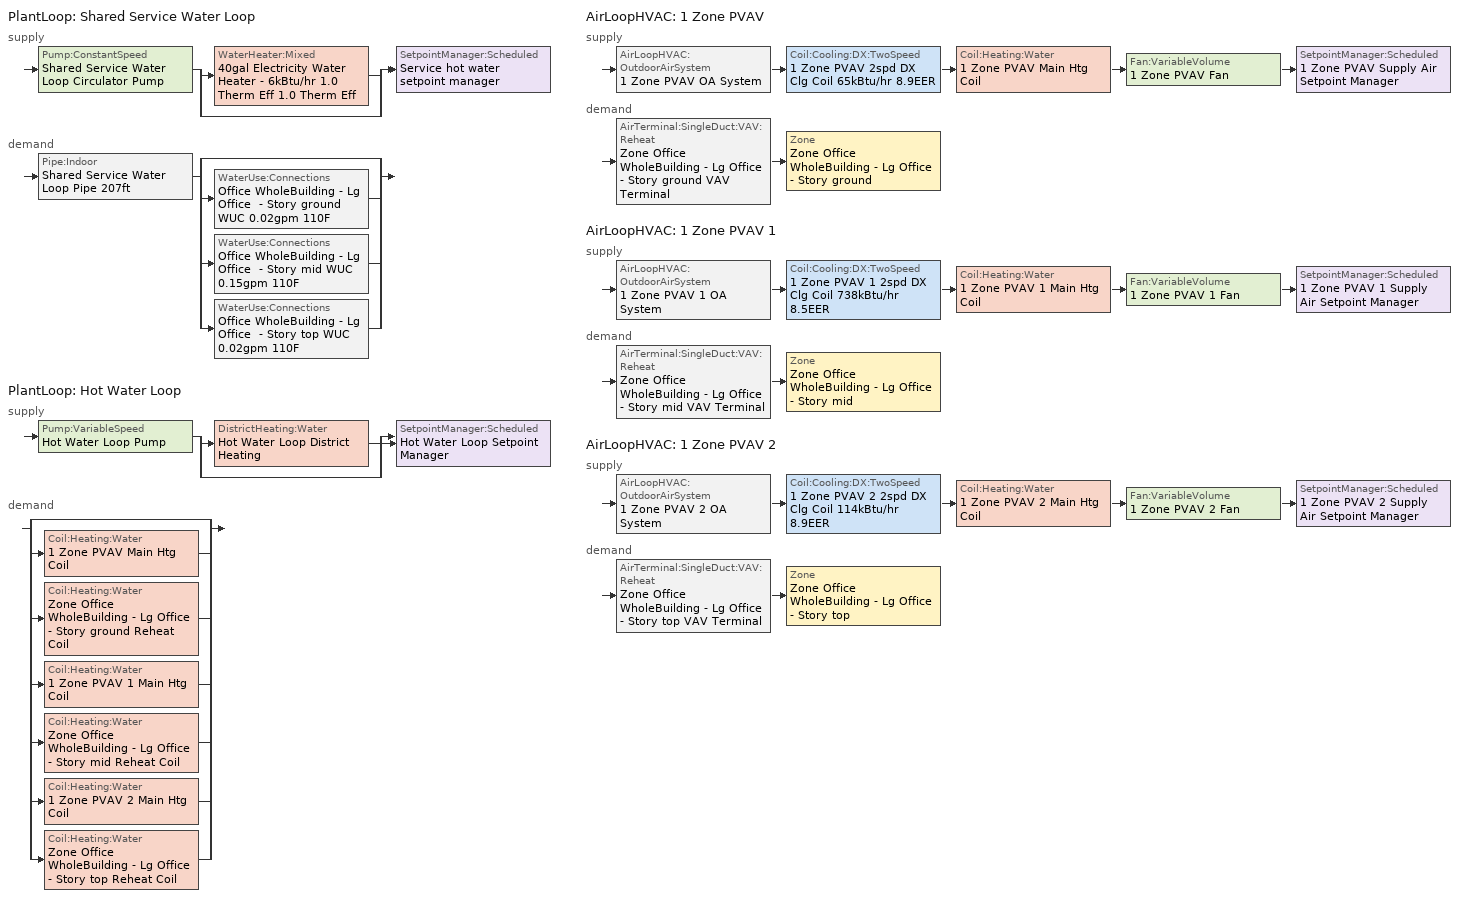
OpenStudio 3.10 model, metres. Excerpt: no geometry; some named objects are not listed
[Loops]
PlantLoop 'Shared Service Water Loop'
 supply: Pump:ConstantSpeed 'Shared Service Water Loop Circulator Pump' > split
  | WaterHeater:Mixed '40gal Electricity Water Heater - 6kBtu/hr 1.0 Therm Eff 1.0 Therm Eff'
  | bypass
  join > SetpointManager:Scheduled 'Service hot water setpoint manager'
 demand: Pipe:Indoor 'Shared Service Water Loop Pipe 207ft' > split
  | bypass
  | WaterUse:Connections 'Office WholeBuilding - Lg Office  - Story ground WUC 0.02gpm 110F'
  | WaterUse:Connections 'Office WholeBuilding - Lg Office  - Story mid WUC 0.15gpm 110F'
  | WaterUse:Connections 'Office WholeBuilding - Lg Office  - Story top WUC 0.02gpm 110F'
PlantLoop 'Hot Water Loop'
 supply: Pump:VariableSpeed 'Hot Water Loop Pump' > split
  | DistrictHeating:Water 'Hot Water Loop District Heating'
  | bypass
  join > SetpointManager:Scheduled 'Hot Water Loop Setpoint Manager'
 demand: split
  | bypass
  | Coil:Heating:Water '1 Zone PVAV Main Htg Coil'
  | Coil:Heating:Water 'Zone Office WholeBuilding - Lg Office  - Story ground Reheat Coil'
  | Coil:Heating:Water '1 Zone PVAV 1 Main Htg Coil'
  | Coil:Heating:Water 'Zone Office WholeBuilding - Lg Office  - Story mid Reheat Coil'
  | Coil:Heating:Water '1 Zone PVAV 2 Main Htg Coil'
  | Coil:Heating:Water 'Zone Office WholeBuilding - Lg Office  - Story top Reheat Coil'
AirLoopHVAC '1 Zone PVAV'
 supply: AirLoopHVAC:OutdoorAirSystem '1 Zone PVAV OA System' > Coil:Cooling:DX:TwoSpeed '1 Zone PVAV 2spd DX Clg Coil 65kBtu/hr 8.9EER' > Coil:Heating:Water '1 Zone PVAV Main Htg Coil' > Fan:VariableVolume '1 Zone PVAV Fan' > SetpointManager:Scheduled '1 Zone PVAV Supply Air Setpoint Manager'
 demand: AirTerminal:SingleDuct:VAV:Reheat 'Zone Office WholeBuilding - Lg Office  - Story ground VAV Terminal' > Zone 'Zone Office WholeBuilding - Lg Office  - Story ground'
AirLoopHVAC '1 Zone PVAV 1'
 supply: AirLoopHVAC:OutdoorAirSystem '1 Zone PVAV 1 OA System' > Coil:Cooling:DX:TwoSpeed '1 Zone PVAV 1 2spd DX Clg Coil 738kBtu/hr 8.5EER' > Coil:Heating:Water '1 Zone PVAV 1 Main Htg Coil' > Fan:VariableVolume '1 Zone PVAV 1 Fan' > SetpointManager:Scheduled '1 Zone PVAV 1 Supply Air Setpoint Manager'
 demand: AirTerminal:SingleDuct:VAV:Reheat 'Zone Office WholeBuilding - Lg Office  - Story mid VAV Terminal' > Zone 'Zone Office WholeBuilding - Lg Office  - Story mid'
AirLoopHVAC '1 Zone PVAV 2'
 supply: AirLoopHVAC:OutdoorAirSystem '1 Zone PVAV 2 OA System' > Coil:Cooling:DX:TwoSpeed '1 Zone PVAV 2 2spd DX Clg Coil 114kBtu/hr 8.9EER' > Coil:Heating:Water '1 Zone PVAV 2 Main Htg Coil' > Fan:VariableVolume '1 Zone PVAV 2 Fan' > SetpointManager:Scheduled '1 Zone PVAV 2 Supply Air Setpoint Manager'
 demand: AirTerminal:SingleDuct:VAV:Reheat 'Zone Office WholeBuilding - Lg Office  - Story top VAV Terminal' > Zone 'Zone Office WholeBuilding - Lg Office  - Story top'
[Construction]
Copper pipe 0.75in type L with 0.5in fiberglass batt: Fiberglass batt 0.5in, Copper pipe 0.75in type L
[Material] Roughness=Smooth; Thermal Absorptance=0.9; Solar Absorptance=0.7; Visible Absorptance=0.7
Name | Thickness {m} | Conductivity {W/m-K} | Density {kg/m3} | Specific Heat {J/kg-K}
Copper pipe 0.75in type L | 0.001143 | 386 | 8906.27 | 385.1856
Fiberglass batt 0.5in | 0.0127 | 0.0663448 | 11.2129 | 837.36
[Sizing:Zone] Zone Cooling Design Supply Air Temperature Input Method=SupplyAirTemperature; Zone Cooling Design Supply Air Temperature {C}=12.7778; Zone Cooling Design Supply Air Temperature Difference {deltaC}=11.11; Zone Heating Design Supply Air Temperature Input Method=SupplyAirTemperature; Zone Heating Design Supply Air Temperature {C}=50; Zone Heating Design Supply Air Temperature Difference {deltaC}=11.11; Zone Cooling Design Supply Air Humidity Ratio {kg-H2O/kg-air}=0.0085; Zone Heating Design Supply Air Humidity Ratio {kg-H2O/kg-air}=0.008; Cooling Design Air Flow Method=DesignDay; Heating Design Air Flow Method=DesignDay; Heating Maximum Air Flow Fraction=1; Account for Dedicated Outdoor Air System=No; Dedicated Outdoor Air System Control Strategy=NeutralSupplyAir; Dedicated Outdoor Air Low Setpoint Temperature for Design {C}=autosize; Dedicated Outdoor Air High Setpoint Temperature for Design {C}=autosize; Zone Load Sizing Method=Sensible Load Only No Latent Load; Zone Latent Cooling Design Supply Air Humidity Ratio Input Method=HumidityRatioDifference; Zone Cooling Design Supply Air Humidity Ratio Difference {kgWater/kgDryAir}=0.005; Zone Latent Heating Design Supply Air Humidity Ratio Input Method=HumidityRatioDifference; Zone Humidification Design Supply Air Humidity Ratio Difference {kgWater/kgDryAir}=0.005; Sizing Option=Coincident
Zone Office WholeBuilding - Lg Office  - Story ground; Zone Office WholeBuilding - Lg Office  - Story mid; Zone Office WholeBuilding - Lg Office  - Story top
[Zone equipment]
Zone Office WholeBuilding - Lg Office  - Story ground: Zone Office WholeBuilding - Lg Office  - Story ground VAV Terminal
Zone Office WholeBuilding - Lg Office  - Story mid: Zone Office WholeBuilding - Lg Office  - Story mid VAV Terminal
Zone Office WholeBuilding - Lg Office  - Story top: Zone Office WholeBuilding - Lg Office  - Story top VAV Terminal
[WaterUse:Equipment:Definition] Target Temperature Schedule=Mixed Water At Faucet Temp - 110F; Sensible Fraction Schedule=Fraction Sensible - 0.2; Latent Fraction Schedule=Fraction Latent - 0.05
Name | Peak Flow Rate {m3/s}
Office WholeBuilding - Lg Office  - Story ground Water Use 0.02gpm 110F; Office WholeBuilding - Lg Office  - Story top Water Use 0.02gpm 110F | 1.03687e-06
Office WholeBuilding - Lg Office  - Story mid Water Use 0.15gpm 110F | 9.33185e-06
[WaterUse:Equipment] Flow Rate Fraction Schedule=OfficeLarge BLDG_SWH_SCH
Name | Water Use Equipment Definition | Space
Office WholeBuilding - Lg Office  - Story ground Service Water Use 0.02gpm 110F | Office WholeBuilding - Lg Office  - Story ground Water Use 0.02gpm 110F | Office WholeBuilding - Lg Office  - Story ground
Office WholeBuilding - Lg Office  - Story mid Service Water Use 0.15gpm 110F | Office WholeBuilding - Lg Office  - Story mid Water Use 0.15gpm 110F | Office WholeBuilding - Lg Office  - Story mid
Office WholeBuilding - Lg Office  - Story top Service Water Use 0.02gpm 110F | Office WholeBuilding - Lg Office  - Story top Water Use 0.02gpm 110F | Office WholeBuilding - Lg Office  - Story top
[WaterUse:Connections] Drain Water Heat Exchanger Type=None; Drain Water Heat Exchanger Destination=Plant
Name | Water Use Equipment Name 1
Office WholeBuilding - Lg Office  - Story ground WUC 0.02gpm 110F | Office WholeBuilding - Lg Office  - Story ground Service Water Use 0.02gpm 110F
Office WholeBuilding - Lg Office  - Story mid WUC 0.15gpm 110F | Office WholeBuilding - Lg Office  - Story mid Service Water Use 0.15gpm 110F
Office WholeBuilding - Lg Office  - Story top WUC 0.02gpm 110F | Office WholeBuilding - Lg Office  - Story top Service Water Use 0.02gpm 110F
[PlantLoop] Glycol Concentration=0; Load Distribution Scheme=Optimal
Name | Maximum Loop Temperature {C} | Minimum Loop Temperature {C} | Maximum Loop Flow Rate {m3/s} | Plant Loop Volume {m3}
Shared Service Water Loop | 60 | 51.6667 | 8.60604e-05 | 0.0103272
Hot Water Loop |  | 10 | 0.00406563 | 0.487875
[Sizing:Plant] Loop Type=Heating; Sizing Option=NonCoincident; Zone Timesteps in Averaging Window=1; Coincident Sizing Factor Mode=None
Name | Design Loop Exit Temperature {C} | Loop Design Temperature Difference {deltaC}
Shared Service Water Loop | 60 | 5
Hot Water Loop | 82.2222 | 11.1111
[SetpointManager:Scheduled] Control Variable=Temperature
Name | Schedule | Setpoint Node or NodeList
Service hot water setpoint manager | Service Water Loop Temp - 140F | Shared Service Water Loop Supply Outlet Node
Hot Water Loop Setpoint Manager | Hot Water Loop Temp - 180F | Hot Water Loop Supply Outlet Node
1 Zone PVAV Supply Air Setpoint Manager | Supply Air Temp - 55.0F | 1 Zone PVAV Supply Outlet Node
1 Zone PVAV 1 Supply Air Setpoint Manager | Supply Air Temp - 55.0F | 1 Zone PVAV 1 Supply Outlet Node
1 Zone PVAV 2 Supply Air Setpoint Manager | Supply Air Temp - 55.0F | 1 Zone PVAV 2 Supply Outlet Node
[Pump:ConstantSpeed]
Shared Service Water Loop Circulator Pump: Rated Flow Rate {m3/s}=8.60604e-05; Rated Pump Head {Pa}=29890.7; Rated Power Consumption {W}=6.23937; Motor Efficiency=0.528571; Fraction of Motor Inefficiencies to Fluid Stream=0; Pump Control Type=Intermittent; Design Power Sizing Method=PowerPerFlowPerPressure; Design Electric Power per Unit Flow Rate {W/(m3/s)}=348701.1; Design Shaft Power per Unit Flow Rate per Unit Head {W-s/m3-Pa}=1.28205
[WaterHeater:Mixed]
40gal Electricity Water Heater - 6kBtu/hr 1.0 Therm Eff 1.0 Therm Eff: Tank Volume {m3}=0.151416; Setpoint Temperature Schedule=Service Water Loop Temp - 140F; Deadband Temperature Difference {deltaC}=2; Maximum Temperature Limit {C}=60; Heater Control Type=Cycle; Heater Maximum Capacity {W}=1902.59; Heater Fuel Type=DistrictHeatingWater; Heater Thermal Efficiency=1; Off Cycle Parasitic Fuel Consumption Rate {W}=0; Off Cycle Parasitic Fuel Type=DistrictHeatingWater; Off Cycle Parasitic Heat Fraction to Tank=0; On Cycle Parasitic Fuel Consumption Rate {W}=0; On Cycle Parasitic Fuel Type=DistrictHeatingWater; On Cycle Parasitic Heat Fraction to Tank=0; Ambient Temperature Indicator=Schedule; Ambient Temperature Schedule=Water Heater Ambient Temp Schedule 71.6F; Off Cycle Loss Coefficient to Ambient Temperature {W/K}=0.615891; On Cycle Loss Coefficient to Ambient Temperature {W/K}=0.615891; Use Side Effectiveness=1; Source Side Effectiveness=1; Use Side Design Flow Rate {m3/s}=autosize; Source Side Design Flow Rate {m3/s}=autosize; Indirect Water Heating Recovery Time {hr}=1.5; Source Side Flow Control Mode=IndirectHeatPrimarySetpoint
[WaterHeater:Sizing]
40gal Electricity Water Heater - 6kBtu/hr 1.0 Therm Eff 1.0 Therm Eff: Design Mode=PeakDraw; Time Storage Can Meet Peak Draw {hr}=0.538503; Time for Tank Recovery {hr}=1; Nominal Tank Volume for Autosizing Plant Connections {m3}=1
[Pipe:Indoor]
Shared Service Water Loop Pipe 207ft: Construction=Copper pipe 0.75in type L with 0.5in fiberglass batt; Environment Type=Schedule; Ambient Temperature Schedule=Shared Service Water Loop Piping Air Temp - 70F; Ambient Air Velocity Schedule=Shared Service Water Loop Piping Air Velocity - 0.67mph; Pipe Inside Diameter {m}=0.019939; Pipe Length {m}=63.1948
[Pump:VariableSpeed]
Hot Water Loop Pump: Rated Flow Rate {m3/s}=0.00406563; Rated Pump Head {Pa}=179344; Rated Power Consumption {W}=1112.86; Motor Efficiency=0.84; Coefficient 1 of the Part Load Performance Curve=0; Coefficient 2 of the Part Load Performance Curve=3.2485; Coefficient 3 of the Part Load Performance Curve=-4.7443; Coefficient 4 of the Part Load Performance Curve=2.5294; Pump Control Type=Intermittent; Skin Loss Radiative Fraction=0.5; Design Power Sizing Method=PowerPerFlowPerPressure; Design Electric Power per Unit Flow Rate {W/(m3/s)}=348701.1; Design Shaft Power per Unit Flow Rate per Unit Head {W-s/m3-Pa}=1.28205; Design Minimum Flow Rate Fraction=0
[DistrictHeating:Water]
Hot Water Loop District Heating: Nominal Capacity {W}=189616; Capacity Fraction Schedule=Always On Continuous
[AirLoopHVAC] Design Return Air Flow Fraction of Supply Air Flow=1
Name | Availability Schedule | Design Supply Air Flow Rate {m3/s}
1 Zone PVAV | 1 Zone PVAV_constant_night_fan_schedule | 0.823584
1 Zone PVAV 1 | 1 Zone PVAV 1_constant_night_fan_schedule | 8.97662
1 Zone PVAV 2 | 1 Zone PVAV 2_constant_night_fan_schedule | 1.21757
[Sizing:System] Type of Load to Size On=Sensible; Central Heating Maximum System Air Flow Ratio=0.3; Preheat Design Temperature {C}=7.22222; Preheat Design Humidity Ratio {kg-H2O/kg-Air}=0.008; Precool Design Temperature {C}=12.7778; Precool Design Humidity Ratio {kg-H2O/kg-Air}=0.008; Central Cooling Design Supply Air Temperature {C}=12.7778; Central Heating Design Supply Air Temperature {C}=12.7778; Sizing Option=Coincident; 100% Outdoor Air in Cooling=No; 100% Outdoor Air in Heating=No; Central Cooling Design Supply Air Humidity Ratio {kg-H2O/kg-Air}=0.0085; Central Heating Design Supply Air Humidity Ratio {kg-H2O/kg-Air}=0.008; Cooling Design Air Flow Method=DesignDay; Heating Design Air Flow Method=DesignDay; System Outdoor Air Method=ZoneSum; Zone Maximum Outdoor Air Fraction=1; Cooling Supply Air Flow Rate Per Floor Area {m3/s-m2}=0.00996765; Cooling Fraction of Autosized Cooling Supply Air Flow Rate=1; Cooling Supply Air Flow Rate Per Unit Cooling Capacity {m3/s-W}=3.94755e-05; Heating Supply Air Flow Rate Per Floor Area {m3/s-m2}=0.00996765; Heating Fraction of Autosized Heating Supply Air Flow Rate=1; Heating Fraction of Autosized Cooling Supply Air Flow Rate=1; Heating Supply Air Flow Rate Per Unit Heating Capacity {m3/s-W}=3.15882e-05; Cooling Design Capacity Method=CoolingDesignCapacity; Cooling Design Capacity Per Floor Area {W/m2}=234.7; Fraction of Autosized Cooling Design Capacity=1; Heating Design Capacity Method=HeatingDesignCapacity; Heating Design Capacity Per Floor Area {W/m2}=157; Fraction of Autosized Heating Design Capacity=1; Central Cooling Capacity Control Method=OnOff; Occupant Diversity=1
Name | Design Outdoor Air Flow Rate {m3/s} | Cooling Design Capacity {W} | Heating Design Capacity {W}
1 Zone PVAV | 0.823584 | 12555.93 | 1556.35
1 Zone PVAV 1 | 8.97662 | 134989 | 10138.78
1 Zone PVAV 2 | 1.21757 | 18111.17 | 65.09
[Fan:VariableVolume] Availability Schedule=Always On Discrete; Fan Power Minimum Flow Rate Input Method=Fraction; Fan Power Minimum Flow Fraction=0.1; Fan Power Minimum Air Flow Rate {m3/s}=0; Motor In Airstream Fraction=1; Fan Power Coefficient 1=0.027828; Fan Power Coefficient 2=0.026583; Fan Power Coefficient 3=-0.087069; Fan Power Coefficient 4=1.03092; Fan Power Coefficient 5=0
Name | Fan Total Efficiency | Pressure Rise {Pa} | Maximum Flow Rate {m3/s} | Motor Efficiency
1 Zone PVAV Fan | 0.546 | 996.356 | 0.823584 | 0.84
1 Zone PVAV 1 Fan | 0.6006 | 1389.92 | 8.97662 | 0.924
1 Zone PVAV 2 Fan | 0.56875 | 996.356 | 1.21757 | 0.875
[Coil:Heating:Water] Availability Schedule=Always On Discrete; Rated Inlet Water Temperature {C}=82.2222; Rated Outlet Water Temperature {C}=71.1111
Name | U-Factor Times Area Value {W/K} | Maximum Water Flow Rate {m3/s} | Rated Capacity {W} | Rated Inlet Air Temperature {C} | Rated Outlet Air Temperature {C}
1 Zone PVAV Main Htg Coil | 25.1464 | 3.58369e-05 | 1638.42 | 7.22222 | 12.7778
Zone Office WholeBuilding - Lg Office  - Story ground Reheat Coil | 281.395 | 0.000261721 | 11965.6 | 12.7778 | 50
1 Zone PVAV 1 Main Htg Coil | 184.294 | 0.000260829 | 11924.8 | 7.22222 | 12.7778
Zone Office WholeBuilding - Lg Office  - Story mid Reheat Coil | 3203.52 | 0.00297977 | 136232 | 12.7778 | 50
1 Zone PVAV 2 Main Htg Coil | 14.4533 | 2.03305e-05 | 929.484 | 7.22222 | 12.7778
Zone Office WholeBuilding - Lg Office  - Story top Reheat Coil | 545.177 | 0.000507138 | 23185.8 | 12.7778 | 50
[Controller:WaterCoil] Action=Normal; Controller Convergence Tolerance {deltaC}=0.0001; Minimum Actuated Flow {m3/s}=0
Name | Water Coil | Maximum Actuated Flow {m3/s}
1 Zone PVAV Main Htg Coil Controller | 1 Zone PVAV Main Htg Coil | 3.58369e-05
Zone Office WholeBuilding - Lg Office  - Story ground Reheat Coil Controller | Zone Office WholeBuilding - Lg Office  - Story ground Reheat Coil
1 Zone PVAV 1 Main Htg Coil Controller | 1 Zone PVAV 1 Main Htg Coil | 0.000260829
Zone Office WholeBuilding - Lg Office  - Story mid Reheat Coil Controller | Zone Office WholeBuilding - Lg Office  - Story mid Reheat Coil
1 Zone PVAV 2 Main Htg Coil Controller | 1 Zone PVAV 2 Main Htg Coil | 2.03305e-05
Zone Office WholeBuilding - Lg Office  - Story top Reheat Coil Controller | Zone Office WholeBuilding - Lg Office  - Story top Reheat Coil
[Coil:Cooling:DX:TwoSpeed] Availability Schedule=Always On Discrete; Rated High Speed Evaporator Fan Power Per Volume Flow Rate 2017 {W/(m3/s)}=773.3; Rated High Speed Evaporator Fan Power Per Volume Flow Rate 2023 {W/(m3/s)}=934.4; Unit Internal Static Air Pressure {Pa}=773.3; Total Cooling Capacity Function of Temperature Curve=DOE Ref DX Clg Coil Cool-Cap-fT; Total Cooling Capacity Function of Flow Fraction Curve=DOE Ref DX Clg Coil Cool-CAP-fFlow; Energy Input Ratio Function of Temperature Curve=DOE Ref DX Clg Coil Cool-EIR-fT; Energy Input Ratio Function of Flow Fraction Curve=DOE Ref DX Clg Coil Cool-EIR-fFlow; Part Load Fraction Correlation Curve=DOE Ref DX Clg Coil Cool-PLF-fPLR; Rated Low Speed Sensible Heat Ratio=0.69; Rated Low Speed Evaporator Fan Power Per Volume Flow Rate 2017 {W/(m3/s)}=773.3; Rated Low Speed Evaporator Fan Power Per Volume Flow Rate 2023 {W/(m3/s)}=934.4; Low Speed Total Cooling Capacity Function of Temperature Curve=DOE Ref DX Clg Coil Cool-Cap-fT; Low Speed Energy Input Ratio Function of Temperature Curve=DOE Ref DX Clg Coil Cool-EIR-fT; Condenser Type=AirCooled; Minimum Outdoor Dry-Bulb Temperature for Compressor Operation {C}=-25; High Speed Evaporative Condenser Effectiveness=0.9; High Speed Evaporative Condenser Air Flow Rate {m3/s}=Autosize; High Speed Evaporative Condenser Pump Rated Power Consumption {W}=Autosize; Low Speed Evaporative Condenser Effectiveness=0.9; Low Speed Evaporative Condenser Air Flow Rate {m3/s}=Autosize; Low Speed Evaporative Condenser Pump Rated Power Consumption {W}=Autosize; Basin Heater Capacity {W/K}=0; Basin Heater Setpoint Temperature {C}=2
Name | Rated High Speed Total Cooling Capacity {W} | Rated High Speed Sensible Heat Ratio | Rated High Speed COP {W/W} | Rated High Speed Air Flow Rate {m3/s} | Rated Low Speed Total Cooling Capacity {W} | Rated Low Speed COP {W/W} | Rated Low Speed Air Flow Rate {m3/s}
1 Zone PVAV 2spd DX Clg Coil 65kBtu/hr 8.9EER | 17519.4 | 0.753103 | 3.10038 | 0.823584 | 5839.2 | 3.10038 | 0.274501
1 Zone PVAV 1 2spd DX Clg Coil 738kBtu/hr 8.5EER | 195301 | 0.744731 | 2.96716 | 8.97662 | 65093.7 | 2.96716 | 2.99191
1 Zone PVAV 2 2spd DX Clg Coil 114kBtu/hr 8.9EER | 26325.1 | 0.746484 | 3.10038 | 1.21757 | 8774.16 | 3.10038 | 0.405815
[Controller:OutdoorAir] Economizer Control Type=NoEconomizer; Economizer Control Action Type=ModulateFlow; Economizer Maximum Limit Dry-Bulb Temperature {C}=28; Economizer Maximum Limit Enthalpy {J/kg}=64000; Lockout Type=LockoutWithCompressor; Minimum Limit Type=FixedMinimum; High Humidity Control=No; High Humidity Outdoor Air Flow Ratio=1; Control High Indoor Humidity Based on Outdoor Humidity Ratio=Yes; Heat Recovery Bypass Control Type=BypassWhenWithinEconomizerLimits; Economizer Operation Staging=InterlockedWithMechanicalCooling
Name | Minimum Outdoor Air Flow Rate {m3/s} | Maximum Outdoor Air Flow Rate {m3/s} | Minimum Outdoor Air Schedule | Controller Mechanical Ventilation
1 Zone PVAV OA Controller | 0.0900991 | 0.823584 | 1 Zone PVAV_night_ventcycle_schedule | 1 Zone PVAV Mechanical Ventilation Controller
1 Zone PVAV 1 OA Controller | 0.810892 | 8.97662 | 1 Zone PVAV 1_night_ventcycle_schedule | 1 Zone PVAV 1 Mechanical Ventilation Controller
1 Zone PVAV 2 OA Controller | 0.0900991 | 1.21757 | 1 Zone PVAV 2_night_ventcycle_schedule | 1 Zone PVAV 2 Mechanical Ventilation Controller
[Controller:MechanicalVentilation] Availability Schedule=Always On Discrete; System Outdoor Air Method=ZoneSum
1 Zone PVAV Mechanical Ventilation Controller; 1 Zone PVAV 1 Mechanical Ventilation Controller; 1 Zone PVAV 2 Mechanical Ventilation Controller
[AirLoopHVAC:OutdoorAirSystem]
Name | Controller
1 Zone PVAV OA System | 1 Zone PVAV OA Controller
1 Zone PVAV 1 OA System | 1 Zone PVAV 1 OA Controller
1 Zone PVAV 2 OA System | 1 Zone PVAV 2 OA Controller
[AirTerminal:SingleDuct:VAV:Reheat] Availability Schedule=Always On Discrete; Zone Minimum Air Flow Input Method=Constant; Constant Minimum Air Flow Fraction=0.3; Minimum Hot Water or Steam Flow Rate {m3/s}=0; Convergence Tolerance=0.001; Damper Heating Action=Normal; Maximum Flow per Zone Floor Area During Reheat {m3/s-m2}=AutoSize; Maximum Flow Fraction During Reheat=AutoSize; Maximum Reheat Air Temperature {C}=50; Control For Outdoor Air=No
Name | Maximum Air Flow Rate {m3/s} | Fixed Minimum Air Flow Rate {m3/s} | Reheat Coil | Maximum Hot Water or Steam Flow Rate {m3/s}
Zone Office WholeBuilding - Lg Office  - Story ground VAV Terminal | 0.823584 | 0.247075 | Zone Office WholeBuilding - Lg Office  - Story ground Reheat Coil | 0.000261721
Zone Office WholeBuilding - Lg Office  - Story mid VAV Terminal | 8.97662 | 2.69299 | Zone Office WholeBuilding - Lg Office  - Story mid Reheat Coil | 0.00297977
Zone Office WholeBuilding - Lg Office  - Story top VAV Terminal | 1.21757 | 0.36527 | Zone Office WholeBuilding - Lg Office  - Story top Reheat Coil | 0.000507138
[Schedule:Ruleset]
OfficeLarge BLDG_SWH_SCH: Default Day Schedule=OfficeLarge BLDG_SWH_SCH Default; Summer Design Day Schedule=OfficeLarge BLDG_SWH_SCH Summer Design Day; Winter Design Day Schedule=OfficeLarge BLDG_SWH_SCH Winter Design Day
Fraction Sensible - 0.2: Default Day Schedule=Fraction Sensible - 0.2 Default
Fraction Latent - 0.05: Default Day Schedule=Fraction Latent - 0.05 Default
Mixed Water At Faucet Temp - 110F: Default Day Schedule=Mixed Water At Faucet Temp - 110F Default
Service Water Loop Temp - 140F: Default Day Schedule=Service Water Loop Temp - 140F Default
Water Heater Ambient Temp Schedule 71.6F: Default Day Schedule=Water Heater Ambient Temp Schedule 71.6F Default
Shared Service Water Loop Piping Air Temp - 70F: Default Day Schedule=Shared Service Water Loop Piping Air Temp - 70F Default
Shared Service Water Loop Piping Air Velocity - 0.67mph: Default Day Schedule=Shared Service Water Loop Piping Air Velocity - 0.67mph Default
Hot Water Loop Temp - 180F: Default Day Schedule=Hot Water Loop Temp - 180F Default
Supply Air Temp - 55.0F: Default Day Schedule=Supply Air Temp - 55.0F Default
[Schedule:Day]
OfficeLarge BLDG_SWH_SCH Default: No, 0, 15, 0.01875, 0, 30, 0.0125, 0, 45, 0.00625, 1, 0, 0, 5, 30, 0, 5, 45, 0.0175, 6, 0, 0.035, 6, 15, 0.0525, 6, 30, 0.07, 6, 45, 0.1, 7, 0, 0.13, 7, 15, 0.16, 7, 30, 0.19, 7, 45, 0.23, 8, 0, 0.27, 8, 15, 0.31, 8, 30, 0.35, 8, 45, 0.3575, 9, 0, 0.365, 9, 15, 0.3725, 9, 30, 0.38, 9, 45, 0.3825, 10, 0, 0.385, 10, 15, 0.3875, 10, 30, 0.39, 10, 45, 0.41, 11, 0, 0.43, 11, 15, 0.45, 11, 30, 0.47, 11, 45, 0.495, 12, 0, 0.52, 12, 15, 0.545, 12, 30, 0.57, 12, 45, 0.5625, 13, 0, 0.555, 13, 15, 0.5475, 13, 30, 0.54, 13, 45, 0.49, 14, 0, 0.44, 14, 15, 0.39, 14, 30, 0.34, 14, 45, 0.3375, 15, 0, 0.335, 15, 15, 0.3325, 15, 30, 0.33, 15, 45, 0.3575, 16, 0, 0.385, 16, 15, 0.4125, 16, 30, 0.44, 16, 45, 0.395, 17, 0, 0.35, 17, 15, 0.305, 17, 30, 0.26, 17, 45, 0.2475, 18, 0, 0.235, 18, 15, 0.2225, 18, 30, 0.21, 18, 45, 0.195, 19, 0, 0.18, 19, 15, 0.165, 19, 30, 0.15, 19, 45, 0.155, 20, 0, 0.16, 20, 15, 0.165, 20, 30, 0.17, 20, 45, 0.1475, 21, 0, 0.125, 21, 15, 0.1025, 21, 30, 0.08, 21, 45, 0.0725, 22, 0, 0.065, 22, 15, 0.0575, 22, 30, 0.05, 23, 0, 0.05, 23, 15, 0.04375, 23, 30, 0.0375, 23, 45, 0.03125, 24, 0, 0.025
OfficeLarge BLDG_SWH_SCH Summer Design Day: No, 6, 0, 0, 7, 0, 0.07, 8, 0, 0.19, 9, 0, 0.35, 10, 0, 0.38, 11, 0, 0.39, 12, 0, 0.47, 13, 0, 0.57, 14, 0, 0.54, 15, 0, 0.34, 16, 0, 0.33, 17, 0, 0.44, 18, 0, 0.26, 19, 0, 0.21, 20, 0, 0.15, 21, 0, 0.17, 22, 0, 0.08, 24, 0, 0.05
OfficeLarge BLDG_SWH_SCH Winter Design Day: No, 6, 0, 0, 7, 0, 0.07, 8, 0, 0.11, 9, 0, 0.15, 10, 0, 0.21, 11, 0, 0.19, 12, 0, 0.23, 13, 0, 0.2, 14, 0, 0.19, 15, 0, 0.15, 16, 0, 0.13, 17, 0, 0.14, 21, 0, 0.07, 22, 0, 0.09, 24, 0, 0.05
OfficeLarge BLDG_SWH_SCH WntrDsn|Sat Day: No, 0, 15, 0.01875, 0, 30, 0.0125, 0, 45, 0.00625, 1, 0, 0, 5, 30, 0, 5, 45, 0.0175, 6, 0, 0.035, 6, 15, 0.0525, 6, 30, 0.07, 6, 45, 0.08, 7, 0, 0.09, 7, 15, 0.1, 7, 30, 0.11, 7, 45, 0.12, 8, 0, 0.13, 8, 15, 0.14, 8, 30, 0.15, 8, 45, 0.165, 9, 0, 0.18, 9, 15, 0.195, 9, 30, 0.21, 9, 45, 0.205, 10, 0, 0.2, 10, 15, 0.195, 10, 30, 0.19, 10, 45, 0.2, 11, 0, 0.21, 11, 15, 0.22, 11, 30, 0.23, 11, 45, 0.2225, 12, 0, 0.215, 12, 15, 0.2075, 12, 30, 0.2, 12, 45, 0.1975, 13, 0, 0.195, 13, 15, 0.1925, 13, 30, 0.19, 13, 45, 0.18, 14, 0, 0.17, 14, 15, 0.16, 14, 30, 0.15, 14, 45, 0.145, 15, 0, 0.14, 15, 15, 0.135, 15, 30, 0.13, 15, 45, 0.1325, 16, 0, 0.135, 16, 15, 0.1375, 16, 30, 0.14, 16, 45, 0.1225, 17, 0, 0.105, 17, 15, 0.0875, 17, 30, 0.07, 20, 30, 0.07, 20, 45, 0.075, 21, 0, 0.08, 21, 15, 0.085, 21, 30, 0.09, 21, 45, 0.08, 22, 0, 0.07, 22, 15, 0.06, 22, 30, 0.05, 23, 0, 0.05, 23, 15, 0.04375, 23, 30, 0.0375, 23, 45, 0.03125, 24, 0, 0.025
Fraction Sensible - 0.2 Default: 24, 0, 0.2
Fraction Latent - 0.05 Default: 24, 0, 0.05
Mixed Water At Faucet Temp - 110F Default: 24, 0, 43.3333
Service Water Loop Temp - 140F Default: 24, 0, 60
Water Heater Ambient Temp Schedule 71.6F Default: 24, 0, 22
Shared Service Water Loop Piping Air Temp - 70F Default: 24, 0, 21.1
Shared Service Water Loop Piping Air Velocity - 0.67mph Default: 24, 0, 0.3
Hot Water Loop Temp - 180F Default: 24, 0, 82.2222
Supply Air Temp - 55.0F Default; Supply Air Temp - 55.0F Default 1; Supply Air Temp - 55.0F Default 2: 24, 0, 12.7778
OfficeLarge BLDG_SWH_SCH Default 1: No, 0, 15, 0.015, 0, 30, 0.01, 0, 45, 0.005, 1, 0, 0, 5, 30, 0, 5, 45, 0.0175, 6, 0, 0.035, 6, 15, 0.0525, 6, 30, 0.07, 6, 45, 0.0625, 7, 0, 0.055, 7, 15, 0.0475, 7, 30, 0.04, 10, 0, 0.04, 10, 15, 0.0425, 10, 30, 0.045, 10, 45, 0.0475, 11, 0, 0.05, 11, 15, 0.0525, 11, 30, 0.055, 11, 45, 0.0575, 12, 0, 0.06, 12, 30, 0.06, 12, 45, 0.0675, 13, 0, 0.075, 13, 15, 0.0825, 13, 30, 0.09, 13, 45, 0.0825, 14, 0, 0.075, 14, 15, 0.0675, 14, 30, 0.06, 14, 45, 0.055, 15, 0, 0.05, 15, 15, 0.045, 15, 30, 0.04, 20, 30, 0.04, 20, 45, 0.0475, 21, 0, 0.055, 21, 15, 0.0625, 21, 30, 0.07, 21, 45, 0.0625, 22, 0, 0.055, 22, 15, 0.0475, 22, 30, 0.04, 23, 0, 0.04, 23, 15, 0.035, 23, 30, 0.03, 23, 45, 0.025, 24, 0, 0.02
[Schedule:Rule]
Name | Schedule Ruleset | Rule Order | Day Schedule | Apply Saturday | Date Specification Type | Start Month | Start Day | End Month | End Day | Apply Sunday
Schedule Rule 19 | OfficeLarge BLDG_SWH_SCH | 1 | OfficeLarge BLDG_SWH_SCH WntrDsn|Sat Day | Yes | DateRange | 1 | 1 | 12 | 31
Schedule Rule 26 | Supply Air Temp - 55.0F | 1 | Supply Air Temp - 55.0F Default 1 | Yes | DateRange | 1 | 6 | 12 | 29
Schedule Rule 27 | Supply Air Temp - 55.0F | 0 | Supply Air Temp - 55.0F Default 2 |  | DateRange | 1 | 7 | 12 | 30 | Yes
Schedule Rule 28 | OfficeLarge BLDG_SWH_SCH | 0 | OfficeLarge BLDG_SWH_SCH Default 1 |  |  |  |  |  |  | Yes
[Schedule:Constant] Value=1
Always On Discrete; Always On Continuous; 1 Zone PVAV_night_ventcycle_schedule; 1 Zone PVAV_constant_night_fan_schedule; 1 Zone PVAV 1_night_ventcycle_schedule; 1 Zone PVAV 1_constant_night_fan_schedule; 1 Zone PVAV 2_night_ventcycle_schedule; 1 Zone PVAV 2_constant_night_fan_schedule
[Curve:Biquadratic] Minimum Value of x=-100; Maximum Value of x=100; Minimum Value of y=-100; Maximum Value of y=100
Name | Coefficient1 Constant | Coefficient2 x | Coefficient3 x**2 | Coefficient4 y | Coefficient5 y**2 | Coefficient6 x*y
DOE Ref DX Clg Coil Cool-Cap-fT | 0.971212 | -0.0152755 | 0.00144345 | -0.00039321 | -6.8364e-06 | -0.000290596
DOE Ref DX Clg Coil Cool-EIR-fT | 0.286871 | 0.0239022 | -0.000810648 | 0.0134585 | 0.000338936 | -0.000487004
[Curve:Cubic] Coefficient1 Constant=1; Coefficient2 x=0; Coefficient3 x**2=0; Coefficient4 x**3=0; Minimum Value of x=-100; Maximum Value of x=100
DOE Ref DX Clg Coil Cool-CAP-fFlow; DOE Ref DX Clg Coil Cool-EIR-fFlow
[Curve:Quadratic]
DOE Ref DX Clg Coil Cool-PLF-fPLR: Coefficient1 Constant=0.909496; Coefficient2 x=0.0986477; Coefficient3 x**2=-0.00819488; Minimum Value of x=0; Maximum Value of x=1
